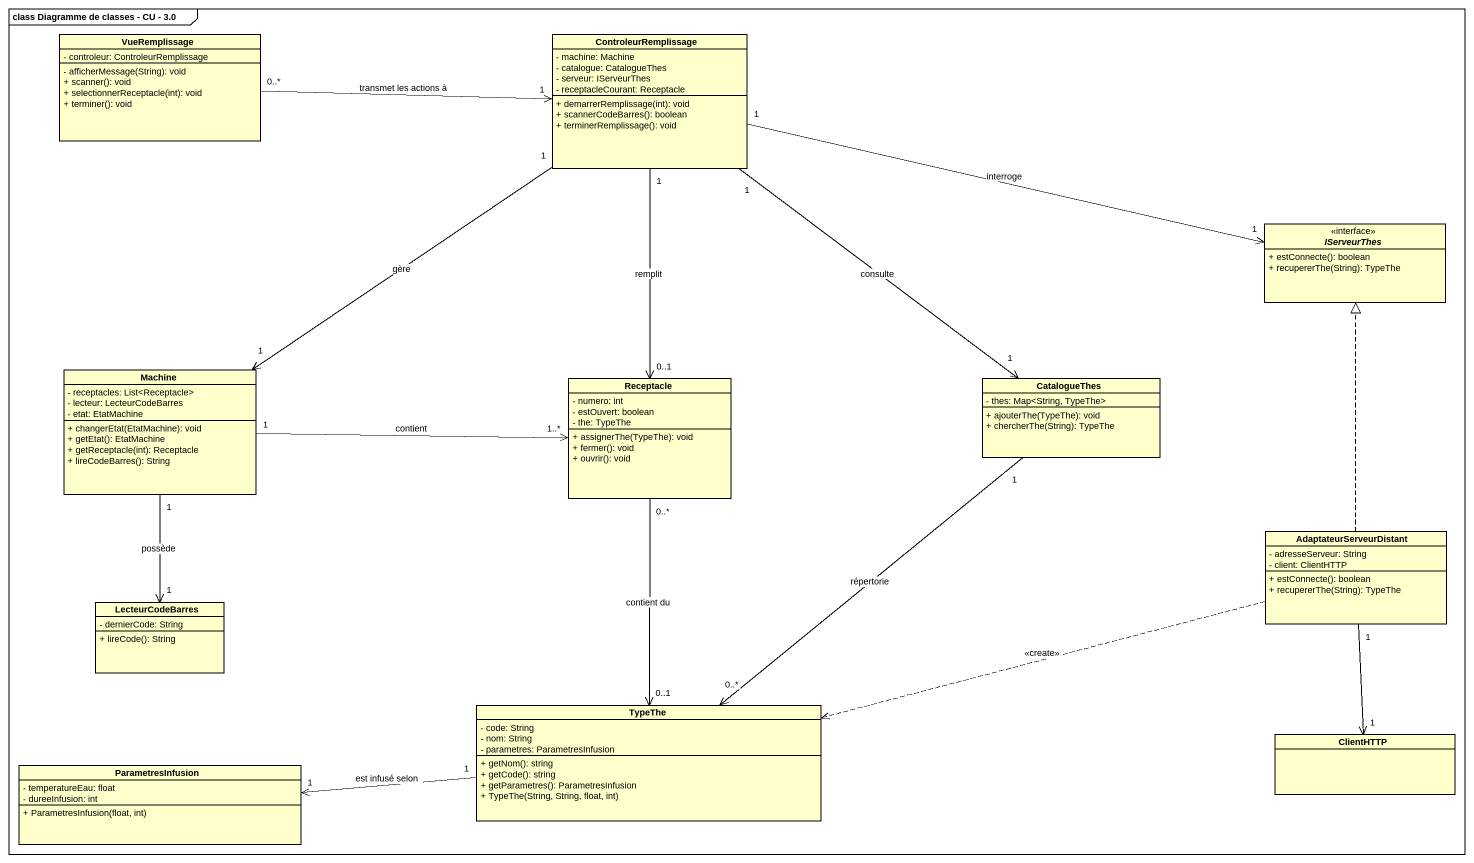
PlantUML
@startuml
mainframe class Diagramme de classes - CU - 3.0
hide circle
hide empty members
skinparam classAttributeIconSize 0
class VueRemplissage {
  - controleur: ControleurRemplissage
  - afficherMessage(String): void
  + scanner(): void
  + selectionnerReceptacle(int): void
  + terminer(): void
}
class ControleurRemplissage {
  - machine: Machine
  - catalogue: CatalogueThes
  - serveur: IServeurThes
  - receptacleCourant: Receptacle
  + demarrerRemplissage(int): void
  + scannerCodeBarres(): boolean
  + terminerRemplissage(): void
}
interface IServeurThes {
  + estConnecte(): boolean
  + recupererThe(String): TypeThe
}
class Machine {
  - receptacles: List<Receptacle>
  - lecteur: LecteurCodeBarres
  - etat: EtatMachine
  + changerEtat(EtatMachine): void
  + getEtat(): EtatMachine
  + getReceptacle(int): Receptacle
  + lireCodeBarres(): String
}
class Receptacle {
  - numero: int
  - estOuvert: boolean
  - the: TypeThe
  + assignerThe(TypeThe): void
  + fermer(): void
  + ouvrir(): void
}
class CatalogueThes {
  - thes: Map<String, TypeThe>
  + ajouterThe(TypeThe): void
  + chercherThe(String): TypeThe
}
class AdaptateurServeurDistant {
  - adresseServeur: String
  - client: ClientHTTP
  + estConnecte(): boolean
  + recupererThe(String): TypeThe
}
class LecteurCodeBarres {
  - dernierCode: String
  + lireCode(): String
}
class TypeThe {
  - code: String
  - nom: String
  - parametres: ParametresInfusion
  + getNom(): string
  + getCode(): string
  + getParametres(): ParametresInfusion
  + TypeThe(String, String, float, int)
}
class ClientHTTP
class ParametresInfusion {
  - temperatureEau: float
  - dureeInfusion: int
  + ParametresInfusion(float, int)
}
VueRemplissage "0..*" -right-> "1" ControleurRemplissage : transmet les actions à
ControleurRemplissage "1" -right-> "1" IServeurThes : interroge
ControleurRemplissage "1" --> "1" Machine : gère
ControleurRemplissage "1" --> "0..1" Receptacle : remplit
ControleurRemplissage "1" --> "1" CatalogueThes : consulte
Machine "1" -right-> "1..*" Receptacle : contient
Machine "1" --> "1" LecteurCodeBarres : possède
Receptacle "0..*" --> "0..1" TypeThe : contient du
CatalogueThes "1" --> "0..*" TypeThe : répertorie
AdaptateurServeurDistant .up.|> IServeurThes
AdaptateurServeurDistant .left.> TypeThe : <<create>>
AdaptateurServeurDistant "1" --> "1" ClientHTTP
TypeThe "1" -left-> "1" ParametresInfusion : est infusé selon
@enduml
